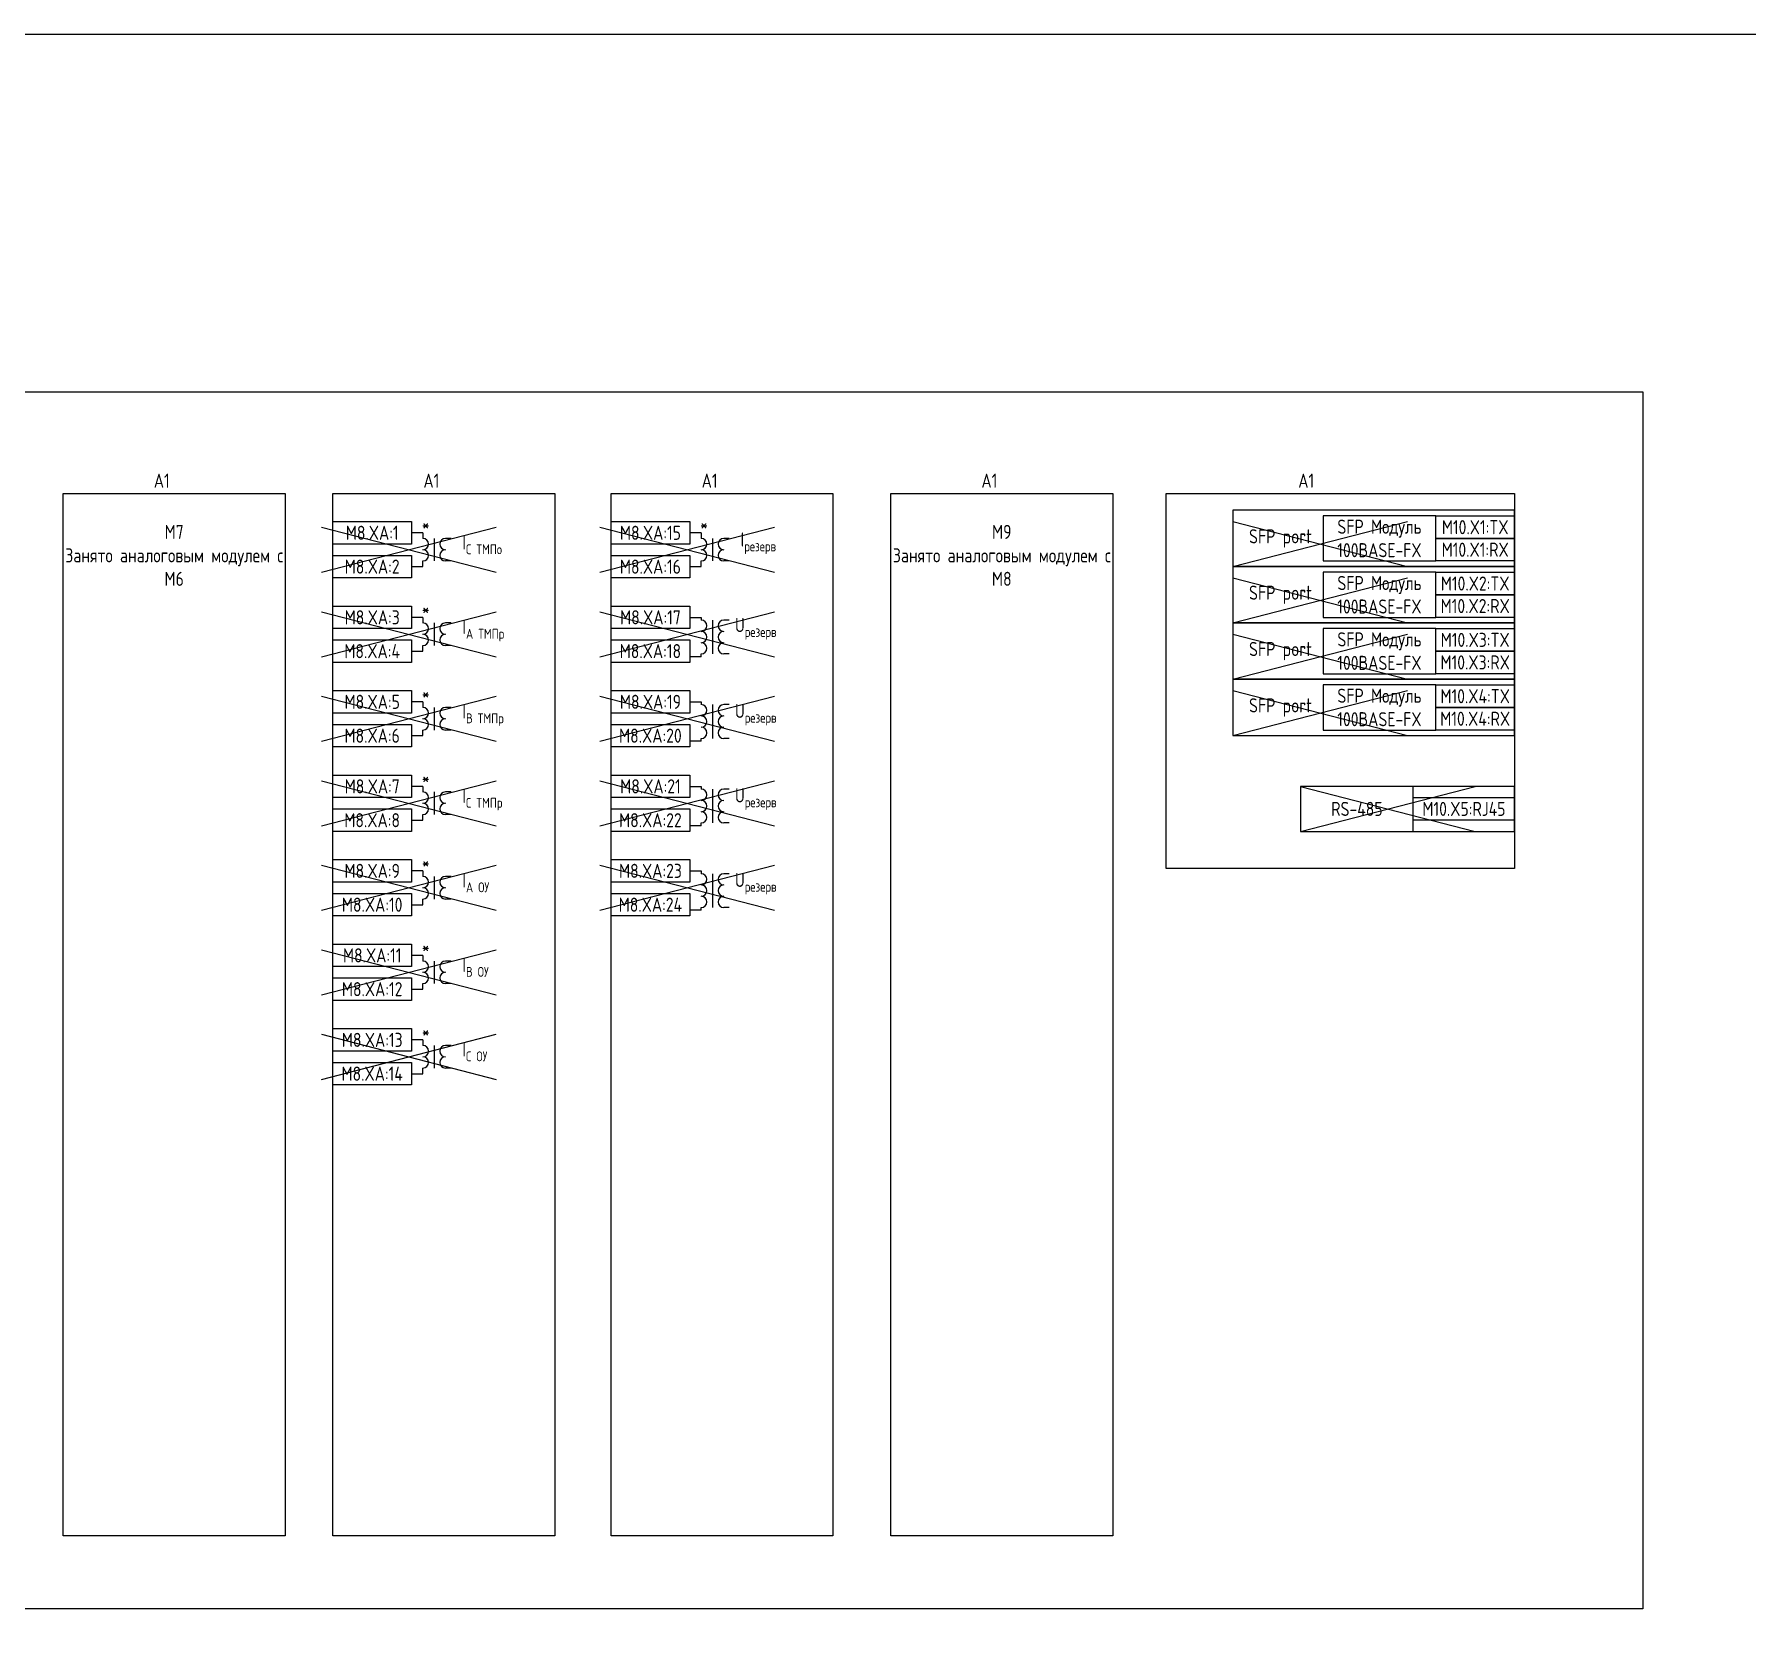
# Model space of a CAD drawing. Header units: millimetres. Extents: x -921 to 3406, y -90 to 586.
# Drawn here: x -121.8 to 182.2, y 301.8 to 586 of the extents above; entities that cross this region are included whole.
import ezdxf

# ---------------------------------------------------------------- set-up
doc = ezdxf.new("R2010")
doc.units = ezdxf.units.MM
doc.styles.add('Gost_type_A', font='GOST_A.TTF')

msp = doc.modelspace()

# ---------------------------------------------------------------- linework, layer by layer
at = {"color": 6}
for p, q in [((90.96, 499.51), (121.96, 491.51)), ((90.96, 491.51), (121.96, 499.51)), ((-70.83, 498.51), (-39.83, 490.51)), ((-70.83, 490.51), (-39.83, 498.51)), ((90.96, 489.51), (121.96, 481.51)), ((90.96, 481.51), (121.96, 489.51)), ((-70.83, 483.51), (-39.83, 475.51)), ((-70.83, 475.51), (-39.83, 483.51)), ((90.96, 479.51), (121.96, 471.51)), ((90.96, 471.51), (121.96, 479.51)), ((-70.83, 468.51), (-39.83, 460.51)), ((-70.83, 460.51), (-39.83, 468.51)), ((90.96, 469.51), (121.96, 461.51)), ((90.96, 461.51), (121.96, 469.51)), ((-70.83, 453.51), (-39.83, 445.51)), ((-70.83, 445.51), (-39.83, 453.51)), ((102.96, 452.51), (133.96, 444.51)), ((102.96, 444.51), (133.96, 452.51)), ((-70.83, 438.51), (-39.83, 430.51)), ((-70.83, 430.51), (-39.83, 438.51)), ((-70.83, 423.51), (-39.83, 415.51)), ((-70.83, 415.51), (-39.83, 423.51)), ((-70.83, 408.51), (-39.83, 400.51)), ((-70.83, 400.51), (-39.83, 408.51))]:
    msp.add_line(p, q, dxfattribs=at)
for p, q in [((-52.83, 497.51), (-54.83, 497.51)), ((-3.44, 497.51), (-5.44, 497.51)), ((-54.83, 491.51), (-52.83, 491.51)), ((-5.44, 491.51), (-3.44, 491.51)), ((-52.83, 482.51), (-54.83, 482.51)), ((-54.83, 476.51), (-52.83, 476.51)), ((-52.83, 467.51), (-54.83, 467.51)), ((-54.83, 461.51), (-52.83, 461.51)), ((-52.83, 452.51), (-54.83, 452.51)), ((-54.83, 446.51), (-52.83, 446.51)), ((-52.83, 437.51), (-54.83, 437.51)), ((-54.83, 431.51), (-52.83, 431.51)), ((-52.83, 422.51), (-54.83, 422.51)), ((-54.83, 416.51), (-52.83, 416.51)), ((-52.83, 407.51), (-54.83, 407.51)), ((-54.83, 401.51), (-52.83, 401.51))]:
    msp.add_line(p, q)
at = {"ltscale": 4}
for p, q in [((-52.83, 497.51), (-52.83, 496.51)), ((-52.83, 497.01), (-52.83, 496.51)), ((-50.83, 496.51), (-50.83, 492.51)), ((-50.83, 496.51), (-50.83, 492.51)), ((-47.83, 496.51), (-48.83, 496.51)), ((-47.83, 496.51), (-48.83, 496.51)), ((-3.44, 497.51), (-3.44, 496.51)), ((-3.44, 497.01), (-3.44, 496.51)), ((-1.44, 496.51), (-1.44, 492.51)), ((-1.44, 496.51), (-1.44, 492.51)), ((1.56, 496.51), (0.56, 496.51)), ((1.56, 496.51), (0.56, 496.51)), ((-52.83, 491.51), (-52.83, 492.51)), ((-47.83, 492.51), (-48.83, 492.51)), ((-47.83, 492.51), (-48.83, 492.51)), ((-3.44, 491.51), (-3.44, 492.51)), ((1.56, 492.51), (0.56, 492.51)), ((1.56, 492.51), (0.56, 492.51)), ((-52.83, 482.51), (-52.83, 481.51)), ((-52.83, 482.01), (-52.83, 481.51)), ((-50.83, 481.51), (-50.83, 477.51)), ((-50.83, 481.51), (-50.83, 477.51)), ((-47.83, 481.51), (-48.83, 481.51)), ((-47.83, 481.51), (-48.83, 481.51)), ((-5.44, 482.51), (-3.44, 482.51)), ((-3.44, 482.51), (-3.44, 482.01)), ((-3.44, 482.51), (-3.44, 482.01)), ((-1.44, 482.01), (-1.44, 478.01)), ((1.56, 482.01), (0.56, 482.01)), ((-52.83, 476.51), (-52.83, 477.51)), ((-47.83, 477.51), (-48.83, 477.51)), ((-47.83, 477.51), (-48.83, 477.51)), ((-1.44, 480.01), (-1.44, 476.01)), ((-3.44, 475.51), (-5.44, 475.51)), ((-3.44, 475.51), (-3.44, 476.01)), ((1.56, 476.01), (0.56, 476.01)), ((-52.83, 467.51), (-52.83, 466.51)), ((-52.83, 467.01), (-52.83, 466.51)), ((-50.83, 466.51), (-50.83, 462.51)), ((-50.83, 466.51), (-50.83, 462.51)), ((-47.83, 466.51), (-48.83, 466.51)), ((-47.83, 466.51), (-48.83, 466.51)), ((-5.44, 467.51), (-3.44, 467.51)), ((-3.44, 467.51), (-3.44, 467.01)), ((-3.44, 467.51), (-3.44, 467.01)), ((-1.44, 467.01), (-1.44, 463.01)), ((1.56, 467.01), (0.56, 467.01)), ((-52.83, 461.51), (-52.83, 462.51)), ((-47.83, 462.51), (-48.83, 462.51)), ((-47.83, 462.51), (-48.83, 462.51)), ((-1.44, 465.01), (-1.44, 461.01)), ((-3.44, 460.51), (-5.44, 460.51)), ((-3.44, 460.51), (-3.44, 461.01)), ((1.56, 461.01), (0.56, 461.01)), ((-52.83, 452.51), (-52.83, 451.51)), ((-52.83, 452.01), (-52.83, 451.51)), ((-50.83, 451.51), (-50.83, 447.51)), ((-50.83, 451.51), (-50.83, 447.51)), ((-47.83, 451.51), (-48.83, 451.51)), ((-47.83, 451.51), (-48.83, 451.51)), ((-5.44, 452.51), (-3.44, 452.51)), ((-3.44, 452.51), (-3.44, 452.01)), ((-3.44, 452.51), (-3.44, 452.01)), ((-1.44, 452.01), (-1.44, 448.01)), ((-1.44, 450.01), (-1.44, 446.01)), ((1.56, 452.01), (0.56, 452.01)), ((-52.83, 446.51), (-52.83, 447.51)), ((-47.83, 447.51), (-48.83, 447.51)), ((-47.83, 447.51), (-48.83, 447.51)), ((-3.44, 445.51), (-5.44, 445.51)), ((-3.44, 445.51), (-3.44, 446.01)), ((1.56, 446.01), (0.56, 446.01)), ((-52.83, 437.51), (-52.83, 436.51)), ((-52.83, 437.01), (-52.83, 436.51)), ((-50.83, 436.51), (-50.83, 432.51)), ((-50.83, 436.51), (-50.83, 432.51)), ((-47.83, 436.51), (-48.83, 436.51)), ((-47.83, 436.51), (-48.83, 436.51)), ((-5.44, 437.51), (-3.44, 437.51)), ((-3.44, 437.51), (-3.44, 437.01)), ((-3.44, 437.51), (-3.44, 437.01)), ((-1.44, 437.01), (-1.44, 433.01)), ((-1.44, 435.01), (-1.44, 431.01)), ((1.56, 437.01), (0.56, 437.01)), ((-52.83, 431.51), (-52.83, 432.51)), ((-47.83, 432.51), (-48.83, 432.51)), ((-47.83, 432.51), (-48.83, 432.51)), ((-3.44, 430.51), (-5.44, 430.51)), ((-3.44, 430.51), (-3.44, 431.01)), ((1.56, 431.01), (0.56, 431.01)), ((-52.83, 422.51), (-52.83, 421.51)), ((-52.83, 422.01), (-52.83, 421.51)), ((-50.83, 421.51), (-50.83, 417.51)), ((-50.83, 421.51), (-50.83, 417.51)), ((-47.83, 421.51), (-48.83, 421.51)), ((-47.83, 421.51), (-48.83, 421.51)), ((-52.83, 416.51), (-52.83, 417.51)), ((-47.83, 417.51), (-48.83, 417.51)), ((-47.83, 417.51), (-48.83, 417.51)), ((-52.83, 407.51), (-52.83, 406.51)), ((-52.83, 407.01), (-52.83, 406.51)), ((-50.83, 406.51), (-50.83, 402.51)), ((-50.83, 406.51), (-50.83, 402.51)), ((-47.83, 406.51), (-48.83, 406.51)), ((-47.83, 406.51), (-48.83, 406.51)), ((-52.83, 401.51), (-52.83, 402.51)), ((-47.83, 402.51), (-48.83, 402.51)), ((-47.83, 402.51), (-48.83, 402.51))]:
    msp.add_line(p, q, dxfattribs=at)
at = {"color": 3}
for p, q in [((-21.44, 498.51), (9.56, 490.51)), ((-21.44, 490.51), (9.56, 498.51)), ((-21.44, 483.51), (9.56, 475.51)), ((-21.44, 475.51), (9.56, 483.51)), ((-21.44, 468.51), (9.56, 460.51)), ((-21.44, 460.51), (9.56, 468.51)), ((-21.44, 453.51), (9.56, 445.51)), ((-21.44, 445.51), (9.56, 453.51)), ((-21.44, 438.51), (9.56, 430.51)), ((-21.44, 430.51), (9.56, 438.51))]:
    msp.add_line(p, q, dxfattribs=at)
for points in [[(-920.84, 586), (3406.45, 586), (3406.45, -90), (-920.84, -90)], [(-629.89, 522.51), (163.71, 522.51), (163.71, 306.51), (-629.89, 306.51)], [(-116.69, 504.51), (-77.3, 504.51), (-77.3, 319.51), (-116.69, 319.51)], [(-68.83, 504.51), (-29.44, 504.51), (-29.44, 319.51), (-68.83, 319.51)], [(-19.44, 504.51), (19.95, 504.51), (19.95, 319.51), (-19.44, 319.51)], [(30.22, 504.51), (69.61, 504.51), (69.61, 319.51), (30.22, 319.51)], [(79.08, 504.51), (140.96, 504.51), (140.96, 437.93), (79.08, 437.93)], [(-68.83, 499.51), (-54.83, 499.51), (-54.83, 495.51), (-68.83, 495.51)], [(-19.44, 499.51), (-5.44, 499.51), (-5.44, 495.51), (-19.44, 495.51)], [(140.96, 501.51), (90.96, 501.51), (90.96, 491.51), (140.96, 491.51)], [(126.96, 500.51), (140.96, 500.51), (140.96, 496.51), (126.96, 496.51)], [(126.96, 496.51), (140.96, 496.51), (140.96, 492.51), (126.96, 492.51)], [(-68.83, 493.51), (-54.83, 493.51), (-54.83, 489.51), (-68.83, 489.51)], [(-19.44, 493.51), (-5.44, 493.51), (-5.44, 489.51), (-19.44, 489.51)], [(140.96, 491.51), (90.96, 491.51), (90.96, 481.51), (140.96, 481.51)], [(126.96, 490.51), (140.96, 490.51), (140.96, 486.51), (126.96, 486.51)], [(126.96, 486.51), (140.96, 486.51), (140.96, 482.51), (126.96, 482.51)], [(-68.83, 484.51), (-54.83, 484.51), (-54.83, 480.51), (-68.83, 480.51)], [(-19.44, 484.51), (-5.44, 484.51), (-5.44, 480.51), (-19.44, 480.51)], [(140.96, 481.51), (90.96, 481.51), (90.96, 471.51), (140.96, 471.51)], [(126.96, 480.51), (140.96, 480.51), (140.96, 476.51), (126.96, 476.51)], [(-68.83, 478.51), (-54.83, 478.51), (-54.83, 474.51), (-68.83, 474.51)], [(-19.44, 478.51), (-5.44, 478.51), (-5.44, 474.51), (-19.44, 474.51)], [(126.96, 476.51), (140.96, 476.51), (140.96, 472.51), (126.96, 472.51)], [(140.96, 471.51), (90.96, 471.51), (90.96, 461.51), (140.96, 461.51)], [(-68.83, 469.51), (-54.83, 469.51), (-54.83, 465.51), (-68.83, 465.51)], [(-19.44, 469.51), (-5.44, 469.51), (-5.44, 465.51), (-19.44, 465.51)], [(126.96, 470.51), (140.96, 470.51), (140.96, 466.51), (126.96, 466.51)], [(126.96, 466.51), (140.96, 466.51), (140.96, 462.51), (126.96, 462.51)], [(-68.83, 463.51), (-54.83, 463.51), (-54.83, 459.51), (-68.83, 459.51)], [(-19.44, 463.51), (-5.44, 463.51), (-5.44, 459.51), (-19.44, 459.51)], [(-68.83, 454.51), (-54.83, 454.51), (-54.83, 450.51), (-68.83, 450.51)], [(-19.44, 454.51), (-5.44, 454.51), (-5.44, 450.51), (-19.44, 450.51)], [(122.96, 450.51), (140.96, 450.51), (140.96, 446.51), (122.96, 446.51)], [(-68.83, 448.51), (-54.83, 448.51), (-54.83, 444.51), (-68.83, 444.51)], [(-19.44, 448.51), (-5.44, 448.51), (-5.44, 444.51), (-19.44, 444.51)], [(-68.83, 439.51), (-54.83, 439.51), (-54.83, 435.51), (-68.83, 435.51)], [(-19.44, 439.51), (-5.44, 439.51), (-5.44, 435.51), (-19.44, 435.51)], [(-68.83, 433.51), (-54.83, 433.51), (-54.83, 429.51), (-68.83, 429.51)], [(-19.44, 433.51), (-5.44, 433.51), (-5.44, 429.51), (-19.44, 429.51)], [(-68.83, 424.51), (-54.83, 424.51), (-54.83, 420.51), (-68.83, 420.51)], [(-68.83, 418.51), (-54.83, 418.51), (-54.83, 414.51), (-68.83, 414.51)], [(-68.83, 409.51), (-54.83, 409.51), (-54.83, 405.51), (-68.83, 405.51)], [(-68.83, 403.51), (-54.83, 403.51), (-54.83, 399.51), (-68.83, 399.51)]]:
    msp.add_lwpolyline(points, close=True)
at = {"linetype": 'Continuous', "lineweight": 25, "ltscale": 4}
for points in [[(106.96, 492.51), (126.96, 492.51), (126.96, 500.51), (106.96, 500.51)], [(106.96, 482.51), (126.96, 482.51), (126.96, 490.51), (106.96, 490.51)], [(106.96, 472.51), (126.96, 472.51), (126.96, 480.51), (106.96, 480.51)], [(106.96, 462.51), (126.96, 462.51), (126.96, 470.51), (106.96, 470.51)], [(102.96, 444.51), (140.96, 444.51), (140.96, 452.51), (102.96, 452.51)], [(102.96, 444.51), (122.96, 444.51), (122.96, 452.51), (102.96, 452.51)]]:
    msp.add_lwpolyline(points, close=True, dxfattribs=at)
at = {"ltscale": 4}
for centre, start, end in [((-52.83, 495.51), 270, 90), ((-52.83, 495.51), 270, 90), ((-48.83, 495.51), 90, 270), ((-48.83, 495.51), 90, 270), ((-3.44, 495.51), 270, 90), ((-3.44, 495.51), 270, 90), ((0.56, 495.51), 90, 270), ((0.56, 495.51), 90, 270), ((-52.83, 493.51), 270, 90), ((-52.83, 493.51), 270, 90), ((-48.83, 493.51), 90, 270), ((-48.83, 493.51), 90, 270), ((-3.44, 493.51), 270, 90), ((-3.44, 493.51), 270, 90), ((0.56, 493.51), 90, 270), ((0.56, 493.51), 90, 270), ((-52.83, 480.51), 270, 90), ((-52.83, 480.51), 270, 90), ((-48.83, 480.51), 90, 270), ((-48.83, 480.51), 90, 270), ((-3.44, 481.01), 270, 90), ((0.56, 481.01), 90, 270), ((0.56, 481.01), 90, 270), ((-52.83, 478.51), 270, 90), ((-52.83, 478.51), 270, 90), ((-48.83, 478.51), 90, 270), ((-48.83, 478.51), 90, 270), ((-3.44, 479.01), 270, 90), ((-3.44, 477.01), 270, 90), ((0.56, 479.01), 90, 270), ((0.56, 479.01), 90, 270), ((0.56, 477.01), 90, 270), ((-52.83, 465.51), 270, 90), ((-52.83, 465.51), 270, 90), ((-48.83, 465.51), 90, 270), ((-48.83, 465.51), 90, 270), ((-3.44, 466.01), 270, 90), ((0.56, 466.01), 90, 270), ((0.56, 466.01), 90, 270), ((-52.83, 463.51), 270, 90), ((-52.83, 463.51), 270, 90), ((-48.83, 463.51), 90, 270), ((-48.83, 463.51), 90, 270), ((-3.44, 464.01), 270, 90), ((-3.44, 462.01), 270, 90), ((0.56, 464.01), 90, 270), ((0.56, 464.01), 90, 270), ((0.56, 462.01), 90, 270), ((-52.83, 450.51), 270, 90), ((-52.83, 450.51), 270, 90), ((-48.83, 450.51), 90, 270), ((-48.83, 450.51), 90, 270), ((-3.44, 451.01), 270, 90), ((-3.44, 449.01), 270, 90), ((0.56, 451.01), 90, 270), ((0.56, 451.01), 90, 270), ((0.56, 449.01), 90, 270), ((0.56, 449.01), 90, 270), ((-52.83, 448.51), 270, 90), ((-52.83, 448.51), 270, 90), ((-48.83, 448.51), 90, 270), ((-48.83, 448.51), 90, 270), ((-3.44, 447.01), 270, 90), ((0.56, 447.01), 90, 270), ((-52.83, 435.51), 270, 90), ((-52.83, 435.51), 270, 90), ((-48.83, 435.51), 90, 270), ((-48.83, 435.51), 90, 270), ((-3.44, 436.01), 270, 90), ((-3.44, 434.01), 270, 90), ((0.56, 436.01), 90, 270), ((0.56, 436.01), 90, 270), ((0.56, 434.01), 90, 270), ((0.56, 434.01), 90, 270), ((-52.83, 433.51), 270, 90), ((-52.83, 433.51), 270, 90), ((-48.83, 433.51), 90, 270), ((-48.83, 433.51), 90, 270), ((-3.44, 432.01), 270, 90), ((0.56, 432.01), 90, 270), ((-52.83, 420.51), 270, 90), ((-52.83, 420.51), 270, 90), ((-52.83, 418.51), 270, 90), ((-52.83, 418.51), 270, 90), ((-48.83, 420.51), 90, 270), ((-48.83, 420.51), 90, 270), ((-48.83, 418.51), 90, 270), ((-48.83, 418.51), 90, 270), ((-52.83, 405.51), 270, 90), ((-52.83, 405.51), 270, 90), ((-52.83, 403.51), 270, 90), ((-52.83, 403.51), 270, 90), ((-48.83, 405.51), 90, 270), ((-48.83, 405.51), 90, 270), ((-48.83, 403.51), 90, 270), ((-48.83, 403.51), 90, 270)]:
    msp.add_arc(centre, 1, start, end, dxfattribs=at)

# ---------------------------------------------------------------- texts
at = {"char_height": 2.5, "attachment_point": 8, "line_spacing_factor": 0.9, "style": 'Gost_type_A'}
for insert, width in [((-99.19, 505.51), 35), ((-51.33, 505.51), 35), ((-1.94, 505.51), 35), ((47.72, 505.51), 35), ((103.96, 505.51), 74.0002)]:
    msp.add_mtext('A1', dxfattribs=dict(at, insert=insert, width=width))
at = {"char_height": 2.5, "style": 'Gost_type_A'}
for s, insert, width, attachment_point in [('M7\\PЗанято аналоговым модулем с М6', (-96.99, 493.51), 39.3922, 5), ('M8.XA:1', (-61.83, 497.51), 14, 5), ('*', (-52.33, 499.01), 3, 5), ('M8.XA:15', (-12.44, 497.51), 14, 5), ('*', (-2.94, 499.01), 3, 5), ('M9\\PЗанято аналоговым модулем с М8', (49.92, 493.51), 39.3922, 5), ('SFP Mодуль 100BASE-FX', (116.96, 496.51), 19.9998, 5), ('M10.X1:TX', (133.96, 498.51), 14, 5), ('\\A1;I{\\H0.7x;\\S^ С ТМПо;}', (-45.83, 495.39), 8, 4), ('\\A1;I{\\H0.7x;\\S^ резерв;}', (3.56, 495.9), 8, 4), ('SFP port', (104.96, 496.51), 20, 6), ('M10.X1:RX', (133.96, 494.51), 14, 5), ('M8.XA:2', (-61.84, 491.51), 14.018, 5), ('M8.XA:16', (-12.45, 491.5), 14.018, 5), ('SFP Mодуль 100BASE-FX', (116.96, 486.51), 19.9998, 5), ('M10.X2:TX', (133.96, 488.51), 14, 5), ('SFP port', (104.96, 486.51), 20, 6), ('M8.XA:3', (-61.83, 482.51), 14, 5), ('*', (-52.33, 484.01), 3, 5), ('M8.XA:17', (-12.44, 482.51), 14, 5), ('M10.X2:RX', (133.96, 484.51), 14, 5), ('\\A1;I{\\H0.7x;\\S^ А ТМПр;}', (-45.83, 480.39), 8, 4), ('\\A1;U{\\H0.7x;\\S^ резерв;}', (2.56, 480.71), 12, 4), ('M8.XA:4', (-61.84, 476.5), 14.018, 5), ('M8.XA:18', (-12.45, 476.51), 14.018, 5), ('SFP port', (104.96, 476.51), 20, 6), ('SFP Mодуль 100BASE-FX', (116.96, 476.51), 19.9998, 5), ('M10.X3:TX', (133.96, 478.51), 14, 5), ('M10.X3:RX', (133.96, 474.51), 14, 5), ('M8.XA:5', (-61.83, 467.51), 14, 5), ('*', (-52.33, 469.01), 3, 5), ('M8.XA:19', (-12.44, 467.51), 14, 5), ('SFP port', (104.96, 466.51), 20, 6), ('SFP Mодуль 100BASE-FX', (116.96, 466.51), 19.9998, 5), ('M10.X4:TX', (133.96, 468.51), 14, 5), ('\\A1;I{\\H0.7x;\\S^ В ТМПр;}', (-45.83, 465.39), 8, 4), ('\\A1;U{\\H0.7x;\\S^ резерв;}', (2.56, 465.48), 9.8643, 4), ('M10.X4:RX', (133.96, 464.51), 14, 5), ('M8.XA:6', (-61.84, 461.5), 14.018, 5), ('M8.XA:20', (-12.45, 461.5), 14.018, 5), ('M8.XA:7', (-61.83, 452.51), 14, 5), ('*', (-52.33, 454.01), 3, 5), ('M8.XA:21', (-12.44, 452.51), 14, 5), ('\\A1;I{\\H0.7x;\\S^ С ТМПр;}', (-45.83, 450.39), 8, 4), ('\\A1;U{\\H0.7x;\\S^ резерв;}', (2.56, 450.48), 9.8643, 4), ('M8.XA:8', (-61.84, 446.5), 14.018, 5), ('M8.XA:22', (-12.45, 446.5), 14.018, 5), ('RS-485', (112.96, 448.51), 19.9998, 5), ('M10.X5:RJ45', (131.96, 448.51), 18.0002, 5), ('M8.XA:9', (-61.83, 437.51), 14, 5), ('*', (-52.33, 439.01), 3, 5), ('M8.XA:23', (-12.44, 437.51), 14, 5), ('\\A1;I{\\H0.7x;\\S^ А ОУ;}', (-45.83, 435.39), 8, 4), ('\\A1;U{\\H0.7x;\\S^ резерв;}', (2.56, 435.48), 9.8643, 4), ('M8.XA:10', (-61.84, 431.5), 14.018, 5), ('M8.XA:24', (-12.45, 431.5), 14.018, 5), ('M8.XA:11', (-61.83, 422.51), 14, 5), ('*', (-52.33, 424.01), 3, 5), ('\\A1;I{\\H0.7x;\\S^ В ОУ;}', (-45.83, 420.39), 8, 4), ('M8.XA:12', (-61.84, 416.51), 14.018, 5), ('M8.XA:13', (-61.83, 407.51), 14, 5), ('*', (-52.33, 409.01), 3, 5), ('\\A1;I{\\H0.7x;\\S^ С ОУ;}', (-45.83, 405.39), 8, 4), ('M8.XA:14', (-61.84, 401.51), 14.018, 5)]:
    msp.add_mtext(s, dxfattribs=dict(at, insert=insert, width=width, attachment_point=attachment_point))

doc.saveas('drawing.dxf')
